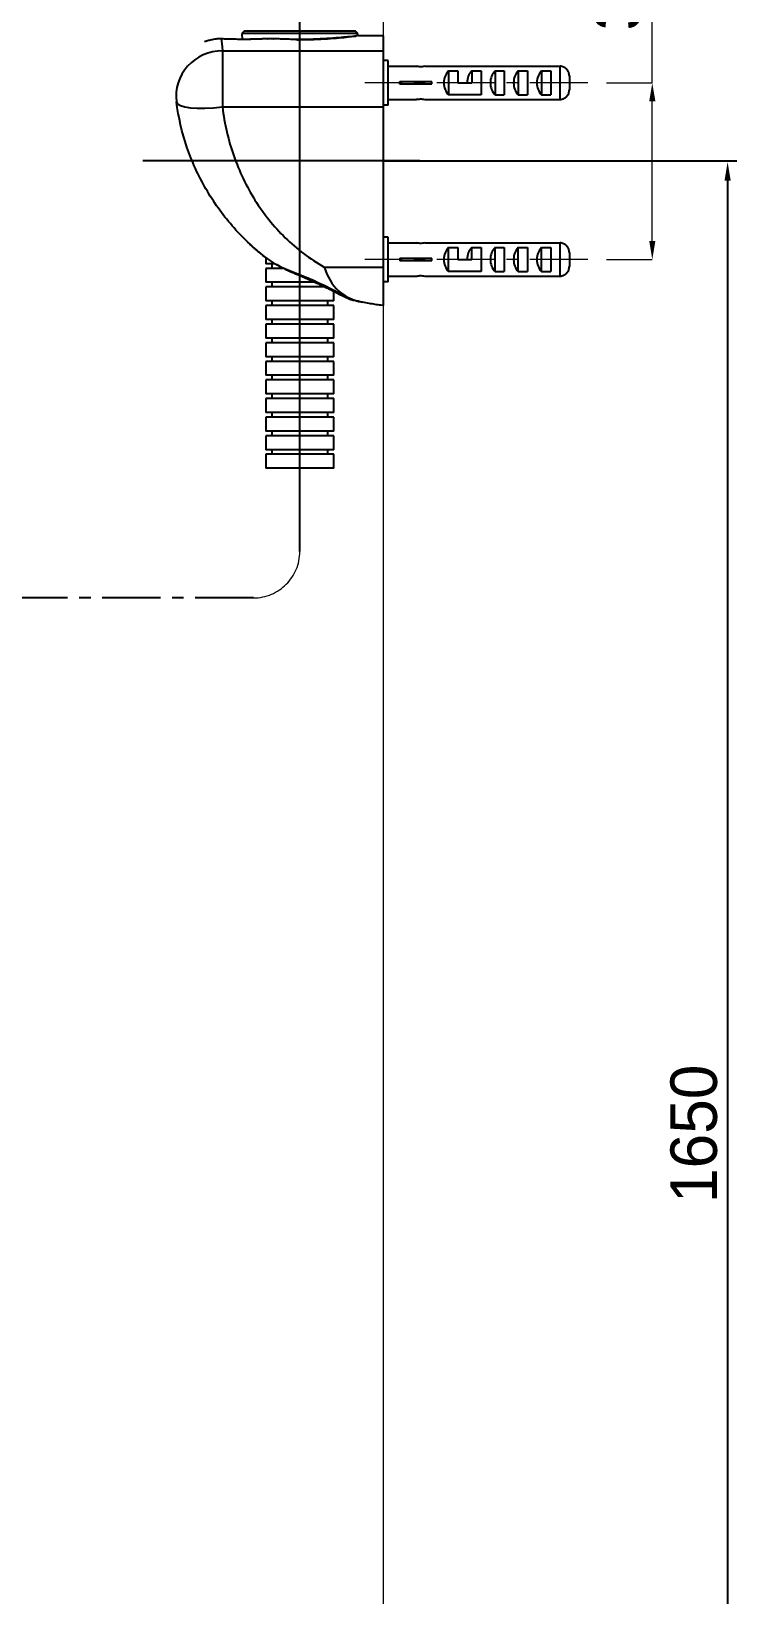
# Model space of a CAD drawing. Extents: x 0 to 1354, y 0 to 992.
# Drawn here: x 873.9 to 1025.7, y 190.8 to 527.1 of the extents above; entities that cross this region are included whole.
import ezdxf

# ---------------------------------------------------------------- set-up
doc = ezdxf.new("R2010")
doc.units = 0
doc.header["$LTSCALE"] = 10
doc.header["$MEASUREMENT"] = 0
doc.header["$PDMODE"] = 3
doc.header["$PDSIZE"] = -10
for name, pattern in [('ACAD_ISO04W100', [30.5, 24, -3, 0.5, -3]), ('CENTER', [2, 1.25, -0.25, 0.25, -0.25]), ('CENTER2', [28.575, 19.05, -3.175, 3.175, -3.175])]:
    doc.linetypes.add(name, pattern=pattern)
doc.layers.get('0').update_dxf_attribs({"linetype": 'CONTINUOUS'})
doc.layers.get('DEFPOINTS').update_dxf_attribs({"linetype": 'CONTINUOUS'})
for name, color, linetype in [('1', 7, 'CONTINUOUS'), ('BODY', 7, 'CONTINUOUS'), ('MEMBER', 7, 'CONTINUOUS'), ('W', 7, 'CONTINUOUS')]:
    doc.layers.add(name, color=color, linetype=linetype)
doc.layers.add('Cneter', color=1, linetype='CENTER2', lineweight=13)
doc.layers.add('치수선', color=7, linetype='CONTINUOUS', lineweight=20)
doc.styles.add('Daelim Dimension', font='')
doc.styles.get('Daelim Dimension').set_extended_font_data('나눔고딕')
doc.dimstyles.new('DEFAULT', dxfattribs={"dimscale": 2, "dimtxt": 2, "dimasz": 2, "dimexe": 0, "dimexo": 2, "dimgap": 1, "dimtad": 1, "dimdec": 1, "dimzin": 9, "dimdsep": 46, "dimtxsty": 'Daelim Dimension', "dimcen": 0.5, "dimclrd": 252, "dimclre": 252, "dimclrt": 3, "dimadec": 1, "dimazin": 0, "dimtfac": 1, "dimtdec": 1, "dimtix": 1, "dimtmove": 0, "dimatfit": 3, "dimfxl": 1, "dimtolj": 1, "dimtzin": 1, "dimlwd": 9, "dimlwe": 9, "dimarcsym": 0})

# ---------------------------------------------------------------- blocks, each defined once
blk = doc.blocks.new('*D6')
at = {"color": 5, "lineweight": 9, "ltscale": 0.5, "transparency": 16777216}
for p, q in [((1007.54, 516.04), (1007.54, 544.6)), ((997.7, 516.04), (1007.54, 516.04)), ((1007.54, 482.04), (1007.54, 512.04)), ((997.7, 478.04), (1007.54, 478.04))]:
    blk.add_line(p, q, dxfattribs=at)
at = {"color": 5, "ltscale": 0.5, "transparency": 16777216}
for points in [[(1006.88, 512.04), (1008.21, 512.04), (1007.54, 516.04)], [(1006.88, 482.04), (1008.21, 482.04), (1007.54, 478.04)]]:
    blk.add_solid(points, dxfattribs=at)
at = {"layer": 'DEFPOINTS', "color": 0, "ltscale": 0.5, "transparency": 16777216}
for p in [(993.7, 516.04), (993.7, 478.04), (1007.54, 478.04)]:
    blk.add_point(p, dxfattribs=at)
at = {"color": 7, "ltscale": 0.5, "transparency": 16777216, "insert": (1000.09, 534.73), "char_height": 10, "attachment_point": 5, "rotation": 90, "style": 'Daelim Dimension'}
blk.add_mtext('\\A1;38', dxfattribs=at)

msp = doc.modelspace()

# ---------------------------------------------------------------- linework, layer by layer
at = {"color": 1, "linetype": 'CENTER', "lineweight": 5}
for p, q in [((993.7, 516.04), (945.7, 516.04)), ((993.7, 478.04), (945.7, 478.04))]:
    msp.add_line(p, q, dxfattribs=at)
at = {"color": 5, "ltscale": 0.5}
for p, q in [((949.7, 499.24), (1025.72, 499.24)), ((1023.75, 495.02), (1023.75, 140.12))]:
    msp.add_line(p, q, dxfattribs=at)
msp.add_solid([(1023.08, 495.02), (1024.42, 495.02), (1023.75, 499.02)], dxfattribs=at)
at = {"layer": '1', "color": 7, "linetype": 'Continuous', "lineweight": -3}
for p, q in [((919.7, 527.14), (919.23, 526.64)), ((919.23, 526.64), (919.32, 525.4)), ((944.17, 526.64), (919.23, 526.64)), ((943.7, 527.14), (919.7, 527.14)), ((926.08, 525.54), (924.76, 525.54)), ((926.03, 525.53), (924.81, 525.53)), ((944.17, 526.64), (943.7, 527.14)), ((944.13, 526.14), (944.17, 526.64)), ((949.7, 526.14), (944.13, 526.14)), ((949.7, 522.96), (949.7, 526.14)), ((915.05, 522.96), (915.05, 510.87)), ((915.05, 522.96), (949.7, 522.96)), ((949.7, 510.87), (949.7, 522.96)), ((915.05, 510.87), (949.7, 510.87)), ((949.7, 476.42), (949.7, 510.87)), ((924.4, 478.43), (924.4, 477.14)), ((926.33, 477.14), (924.4, 477.14)), ((924.4, 476.14), (924.4, 473.14)), ((928.18, 476.14), (924.4, 476.14)), ((925.7, 477.14), (925.7, 476.14)), ((936.93, 476.42), (949.7, 476.42)), ((949.7, 468.14), (949.7, 476.42)), ((935.04, 473.14), (924.4, 473.14)), ((924.4, 472.14), (924.4, 469.14)), ((937.22, 472.14), (924.4, 472.14)), ((925.7, 473.14), (925.7, 472.14)), ((939, 469.14), (939, 471.22)), ((939, 469.14), (924.4, 469.14)), ((924.4, 468.14), (924.4, 465.14)), ((939, 468.14), (924.4, 468.14)), ((925.7, 469.14), (925.7, 468.14)), ((937.7, 468.14), (937.7, 469.14)), ((939, 465.14), (939, 468.14)), ((939, 465.14), (924.4, 465.14)), ((924.4, 464.14), (924.4, 461.14)), ((939, 464.14), (924.4, 464.14)), ((925.7, 465.14), (925.7, 464.14)), ((937.7, 464.14), (937.7, 465.14)), ((939, 461.14), (939, 464.14)), ((939, 461.14), (924.4, 461.14)), ((925.7, 461.14), (925.7, 460.14)), ((937.7, 460.14), (937.7, 461.14)), ((924.4, 460.14), (924.4, 457.14)), ((939, 460.14), (924.4, 460.14)), ((939, 457.14), (939, 460.14)), ((939, 457.14), (924.4, 457.14)), ((924.4, 456.14), (924.4, 453.14)), ((939, 456.14), (924.4, 456.14)), ((925.7, 457.14), (925.7, 456.14)), ((937.7, 456.14), (937.7, 457.14)), ((939, 453.14), (939, 456.14)), ((939, 453.14), (924.4, 453.14)), ((924.4, 452.14), (924.4, 449.14)), ((939, 452.14), (924.4, 452.14)), ((925.7, 453.14), (925.7, 452.14)), ((937.7, 452.14), (937.7, 453.14)), ((939, 449.14), (939, 452.14)), ((939, 449.14), (924.4, 449.14)), ((924.4, 448.14), (924.4, 445.14)), ((939, 448.14), (924.4, 448.14)), ((925.7, 449.14), (925.7, 448.14)), ((937.7, 448.14), (937.7, 449.14)), ((939, 445.14), (939, 448.14)), ((939, 445.14), (924.4, 445.14)), ((924.4, 444.14), (924.4, 441.14)), ((939, 444.14), (924.4, 444.14)), ((925.7, 445.14), (925.7, 444.14)), ((937.7, 444.14), (937.7, 445.14)), ((939, 441.14), (939, 444.14)), ((939, 441.14), (924.4, 441.14)), ((925.7, 441.14), (925.7, 440.14)), ((937.7, 440.14), (937.7, 441.14)), ((924.4, 440.14), (924.4, 437.14)), ((939, 440.14), (924.4, 440.14)), ((939, 437.14), (939, 440.14)), ((939, 437.14), (924.4, 437.14)), ((924.4, 436.14), (924.4, 433.14)), ((939, 436.14), (924.4, 436.14)), ((925.7, 437.14), (925.7, 436.14)), ((937.7, 436.14), (937.7, 437.14)), ((939, 433.14), (939, 436.14)), ((939, 433.14), (924.4, 433.14))]:
    msp.add_line(p, q, dxfattribs=at)
at = {"layer": '1', "color": 7, "linetype": 'Continuous', "lineweight": -3, "extrusion": (6.12323e-17, -7.4988e-33, -1)}
msp.add_arc((-955.51, 518.62), 50.81, 307.7566, 314.5231, dxfattribs=at)
at = {"layer": '1', "color": 7, "linetype": 'Continuous', "lineweight": -3}
for centre, major_axis, ratio, start_param, end_param in [((914.81, 523.5), (0.09, 2), 0.357631, 6.276828, 6.405218), ((915.05, 513.28), (-9.91, -1.31), 0.96772, 4.585417, 6.283185), ((915.05, 513.28), (-9.91, -1.31), 0.239333, 0, 1.539235)]:
    msp.add_ellipse(centre, major_axis=major_axis, ratio=ratio, start_param=start_param, end_param=end_param, dxfattribs=at)
for points, degree in [([(913.82, 525.48), (912.92, 525.39), (912.03, 525.17), (911.19, 524.84)], 3), ([(914.81, 525.49), (914.48, 525.5), (914.15, 525.5), (913.82, 525.48)], 3), ([(914.9, 525.49), (914.38, 525.53), (913.88, 525.48)], 2), ([(924.81, 525.53), (921.7, 525.36), (918.03, 525.34), (914.81, 525.49)], 3), ([(914.81, 525.49), (914.85, 524.96), (914.91, 524.12), (915.05, 522.96)], 3), ([(923.83, 478.89), (923.97, 478.78), (924.11, 478.67), (924.24, 478.56)], 3), ([(924.24, 478.56), (925.31, 477.73), (926.49, 477.03), (927.76, 476.41)], 3), ([(926.38, 477.15), (926.85, 476.87), (927.33, 476.6), (927.82, 476.34)], 3), ([(927.76, 476.41), (929.99, 475.37), (932.51, 474.56), (934.76, 473.5)], 3), ([(945.18, 468.86), (944.56, 468.99), (943.94, 469.14), (943.32, 469.29)], 3)]:
    msp.add_open_spline(points, degree=degree, dxfattribs=at)
for points, knots in [([(913.75, 525.47), (913.63, 525.46), (913.05, 525.41), (912.19, 525.22), (911.48, 524.96), (911.21, 524.84)], [0, 0, 0, 0, 0.137714, 0.664904, 1, 1, 1, 1]), ([(913.87, 525.5), (913.85, 525.49), (913.84, 525.49), (913.82, 525.48), (913.82, 525.48), (913.82, 525.48)], [0, 0, 0, 0, 0.932119, 0.932119, 1, 1, 1, 1]), ([(919.12, 525.4), (918.62, 525.4), (917.61, 525.41), (916.19, 525.45), (915.31, 525.48), (914.91, 525.5)], [0, 0, 0, 0, 0.346493, 0.701474, 1, 1, 1, 1]), ([(924.75, 525.54), (924.37, 525.52), (923.53, 525.48), (922.15, 525.43), (920.66, 525.4), (919.64, 525.39), (919.13, 525.4), (919.12, 525.4)], [0, 0, 0, 0, 0.21806, 0.47613, 0.734344, 0.995673, 1, 1, 1, 1]), ([(924.75, 525.54), (924.77, 525.54), (924.79, 525.54), (924.81, 525.53), (924.81, 525.53), (924.81, 525.53)], [0, 0, 0, 0, 0.948259, 0.948259, 1, 1, 1, 1]), ([(930.85, 525.34), (931.09, 525.33), (931.33, 525.33), (933.7, 525.33), (935.82, 525.41), (939.47, 525.65), (941.01, 525.8), (943.15, 526.04), (943.74, 526.13), (943.84, 526.15), (943.35, 526.08), (941.4, 525.87), (939.95, 525.72), (936.4, 525.48), (934.3, 525.39), (930.08, 525.36), (927.93, 525.42), (926.03, 525.53)], [0, 0, 0, 0, 0.015967, 0.015967, 0.156543, 0.156543, 0.297119, 0.297119, 0.437696, 0.437696, 0.578272, 0.578272, 0.718848, 0.718848, 0.859424, 0.859424, 1, 1, 1, 1]), ([(926.03, 525.53), (926.03, 525.53), (926.03, 525.53), (926.05, 525.54), (926.07, 525.54), (926.09, 525.54)], [0, 0, 0, 0, 0.048294, 0.048294, 1, 1, 1, 1]), ([(930.86, 525.39), (930.38, 525.39), (929.41, 525.41), (927.97, 525.45), (926.86, 525.5), (926.25, 525.53), (926.09, 525.54)], [0, 0, 0, 0, 0.28889, 0.587438, 0.888444, 1, 1, 1, 1]), ([(924.24, 478.56), (921.68, 480.57), (919.28, 482.85), (915.01, 487.76), (913.13, 490.4), (909.85, 496.09), (908.47, 499.12), (906.35, 505.36), (905.58, 508.6), (905.14, 511.97)], [0, 0, 0, 0, 0.25, 0.25, 0.5, 0.5, 0.75, 0.75, 1, 1, 1, 1]), ([(915.05, 510.87), (915.49, 507.2), (916.31, 503.7), (918.66, 496.99), (920.2, 493.78), (923.9, 487.9), (926.07, 485.17), (931.05, 480.31), (933.81, 478.19), (936.93, 476.42)], [0, 0, 0, 0, 0.25, 0.25, 0.5, 0.5, 0.75, 0.75, 1, 1, 1, 1]), ([(927.81, 476.32), (927.81, 476.32), (927.81, 476.33), (927.78, 476.34), (927.77, 476.36), (927.76, 476.41), (927.76, 476.41), (927.76, 476.41)], [0, 0, 0, 0, 0.102368, 0.102368, 0.924624, 0.924624, 1, 1, 1, 1]), ([(927.81, 476.33), (928.14, 476.17), (928.99, 475.75), (930.39, 475.16), (931.93, 474.52), (933.28, 473.93), (934.09, 473.55), (934.44, 473.38)], [0, 0, 0, 0, 0.154276, 0.391878, 0.62114, 0.832199, 1, 1, 1, 1]), ([(936.93, 476.42), (937.66, 474.34), (938.64, 472.59), (941.33, 470.09), (943.05, 469.31), (945.18, 468.86)], [0, 0, 0, 0, 0.5, 0.5, 1, 1, 1, 1]), ([(934.45, 473.4), (934.5, 473.37), (934.55, 473.38), (934.66, 473.43), (934.7, 473.45), (934.75, 473.49), (934.76, 473.5), (934.76, 473.5)], [0, 0, 0, 0, 0.613027, 0.613027, 0.963392, 0.963392, 1, 1, 1, 1]), ([(934.45, 473.38), (934.62, 473.31), (935.34, 472.99), (936.56, 472.43), (938.09, 471.69), (939.49, 470.97), (940.77, 470.3), (941.91, 469.76), (942.74, 469.42), (943.22, 469.31), (943.35, 469.29)], [0, 0, 0, 0, 0.047473, 0.207278, 0.365783, 0.523982, 0.674192, 0.815613, 0.951346, 1, 1, 1, 1]), ([(934.76, 473.5), (936.6, 472.72), (938.29, 471.85), (941.19, 470.25), (942.45, 469.5), (943.32, 469.29)], [0, 0, 0, 0, 0.5, 0.5, 1, 1, 1, 1]), ([(949.7, 468.14), (949.7, 468.14), (949.44, 468.17), (948.77, 468.25), (948.36, 468.31), (947.07, 468.5), (946.14, 468.67), (945.18, 468.86)], [0, 0, 0, 0, 0.25, 0.25, 0.5, 0.5, 1, 1, 1, 1])]:
    msp.add_open_spline(points, degree=3, knots=knots, dxfattribs=at)
at = {"layer": 'BODY', "color": 1, "linetype": 'ACAD_ISO04W100', "lineweight": -3}
msp.add_line((931.7, 415.25), (931.7, 545.27), dxfattribs=at)
at = {"layer": 'Cneter', "lineweight": -3, "ltscale": 0.5}
msp.add_line((957.51, 499.24), (897.95, 499.24), dxfattribs=at)
at = {"layer": 'Cneter', "linetype": 'CENTER', "ltscale": 2}
msp.add_arc((921.7, 415.25), 10, 270, 0, dxfattribs=at)
at = {"layer": 'MEMBER', "color": 7, "linetype": 'Continuous'}
for p, q in [((950.7, 520.84), (949.7, 520.84)), ((950.7, 511.24), (950.7, 520.84)), ((950.7, 519.64), (956.7, 519.64)), ((956.71, 519.64), (956.7, 519.64)), ((956.7, 519.64), (956.77, 519.62)), ((958.57, 519.61), (987.7, 519.61)), ((963.7, 518.63), (965.7, 518.63)), ((963.7, 518.63), (963.7, 513.45)), ((965.7, 518.63), (965.7, 516.04)), ((968.7, 518.63), (970.7, 518.63)), ((968.7, 518.63), (968.7, 516.04)), ((970.7, 518.63), (970.7, 513.45)), ((973.7, 518.63), (975.7, 518.63)), ((973.7, 518.63), (973.7, 513.45)), ((975.7, 518.63), (975.7, 513.45)), ((978.7, 518.63), (980.7, 518.63)), ((978.7, 518.63), (978.7, 513.45)), ((980.7, 518.63), (980.7, 513.45)), ((983.7, 518.63), (985.7, 518.63)), ((983.7, 518.63), (983.7, 513.45)), ((985.7, 518.63), (985.7, 513.45)), ((953.2, 516.34), (960.08, 516.34)), ((953.2, 515.74), (953.2, 516.34)), ((960.08, 515.74), (953.2, 515.74)), ((965.7, 516.04), (968.7, 516.04)), ((989.7, 517.56), (989.7, 514.52)), ((950.7, 511.24), (949.7, 511.24)), ((950.7, 512.44), (956.7, 512.44)), ((956.7, 512.44), (956.71, 512.45)), ((958.57, 512.48), (987.7, 512.48)), ((970.7, 513.45), (963.7, 513.45)), ((973.7, 513.45), (975.7, 513.45)), ((978.7, 513.45), (980.7, 513.45)), ((983.7, 513.45), (985.7, 513.45)), ((950.7, 482.84), (949.7, 482.84)), ((950.7, 473.24), (950.7, 482.84)), ((950.7, 481.64), (956.7, 481.64)), ((956.7, 481.64), (956.71, 481.64)), ((958.57, 481.61), (987.7, 481.61)), ((953.2, 478.34), (960.08, 478.34)), ((953.2, 478.34), (953.2, 477.74)), ((960.08, 477.74), (953.2, 477.74)), ((963.7, 480.63), (965.7, 480.63)), ((963.7, 475.45), (963.7, 480.63)), ((965.7, 480.63), (965.7, 478.04)), ((965.7, 478.04), (968.7, 478.04)), ((968.7, 480.63), (970.7, 480.63)), ((968.7, 478.04), (968.7, 480.63)), ((970.7, 480.63), (970.7, 475.45)), ((973.7, 480.63), (975.7, 480.63)), ((973.7, 475.45), (973.7, 480.63)), ((975.7, 480.63), (975.7, 475.45)), ((978.7, 480.63), (980.7, 480.63)), ((978.7, 475.45), (978.7, 480.63)), ((980.7, 480.63), (980.7, 475.45)), ((983.7, 480.63), (985.7, 480.63)), ((983.7, 475.45), (983.7, 480.63)), ((985.7, 480.63), (985.7, 475.45)), ((989.7, 479.56), (989.7, 476.52)), ((950.7, 474.44), (956.7, 474.44)), ((956.7, 474.44), (956.71, 474.45)), ((956.71, 474.45), (956.71, 474.44)), ((958.57, 474.48), (987.7, 474.48)), ((970.7, 475.45), (963.7, 475.45)), ((973.7, 475.45), (975.7, 475.45)), ((978.7, 475.45), (980.7, 475.45)), ((983.7, 475.45), (985.7, 475.45)), ((950.7, 473.24), (949.7, 473.24))]:
    msp.add_line(p, q, dxfattribs=at)
at = {"layer": 'MEMBER', "color": 9, "linetype": 'Continuous'}
for p, q in [((987.7, 512.48), (987.7, 519.61)), ((987.7, 474.48), (987.7, 481.61))]:
    msp.add_line(p, q, dxfattribs=at)
at = {"layer": 'MEMBER', "color": 7, "linetype": 'Continuous'}
for centre, radius, start, end in [((957.8, 523.61), 4.11, 254.5457, 255.4427), ((987.54, 517.56), 2.16, 359.9683, 10.3015), ((957.79, 508.53), 4.06, 104.552, 105.4464), ((987.54, 514.52), 2.16, 349.6985, 0.0317)]:
    msp.add_arc(centre, radius, start, end, dxfattribs=at)
for centre, end_param in [((965.97, 516.04), 2.373945), ((970.97, 516.04), 1.570796), ((975.97, 516.04), 2.373945), ((980.97, 516.04), 2.373945), ((985.97, 516.04), 2.373945), ((965.97, 478.04), 2.373945), ((970.97, 478.04), 1.570796), ((975.97, 478.04), 2.373945), ((980.97, 478.04), 2.373945), ((985.97, 478.04), 2.373945)]:
    msp.add_ellipse(centre, major_axis=(0, 3.6), ratio=0.909091, start_param=0.767648, end_param=end_param, dxfattribs=at)
for points, start_tangent, end_tangent in [([(958.57, 519.61), (957.62, 519.5), (956.77, 519.62)], (-0.97174, -0.236052), (-0.967841, 0.251562)), ([(989.7, 517.56), (989.55, 518.34), (989.13, 519), (988.47, 519.45), (987.7, 519.61)], (0, 1), (-1, 0)), ([(960.08, 516.34), (960.01, 516.04)], (-0.428509, -0.903538), (0, -1)), ([(960.01, 516.04), (960.08, 515.74)], (0, -1), (0.428509, -0.903538)), ([(956.77, 512.46), (956.74, 512.45), (956.7, 512.44)], (-0.967841, -0.251563), (-0.962021, -0.272974)), ([(956.77, 512.46), (957.62, 512.58), (958.57, 512.48)], (0.96784, 0.251566), (0.97174, -0.236052)), ([(987.7, 512.48), (988.47, 512.64), (989.13, 513.08), (989.55, 513.75), (989.7, 514.52)], (1, 0), (0, 1)), ([(958.57, 481.61), (958.11, 481.53), (957.5, 481.51), (956.71, 481.64)], (-0.97174, -0.236052), (-0.964018, 0.265838)), ([(989.7, 479.56), (989.55, 480.34), (989.13, 481), (988.47, 481.45), (987.7, 481.61)], (0, 1), (-1, 0)), ([(960.08, 478.34), (960.01, 478.04)], (-0.428509, -0.903538), (0, -1)), ([(960.01, 478.04), (960.08, 477.74)], (0, -1), (0.428509, -0.903538)), ([(956.71, 474.45), (957.5, 474.58), (958.11, 474.56), (958.57, 474.48)], (0.964019, 0.265832), (0.97174, -0.236052)), ([(987.7, 474.48), (988.47, 474.64), (989.13, 475.08), (989.55, 475.75), (989.7, 476.52)], (1, 0), (0, 1))]:
    msp.add_spline(points, degree=3, dxfattribs=dict(at, start_tangent=start_tangent, end_tangent=end_tangent))
at = {"layer": 'W', "color": 1, "linetype": 'CENTER', "lineweight": -3}
msp.add_line((921.7, 405.25), (867.78, 405.25), dxfattribs=at)
at = {"layer": '치수선'}
msp.add_line((949.7, 115.98), (949.7, 744.51), dxfattribs=at)

# ---------------------------------------------------------------- texts
at = {"color": 7, "ltscale": 0.5, "insert": (1016.52, 289.99), "char_height": 10, "attachment_point": 5, "rotation": 90, "style": 'Daelim Dimension'}
msp.add_mtext('\\A1;1650', dxfattribs=at)

# ---------------------------------------------------------------- dimensions: what is measured, and where the dimension line sits
at = {"color": 5, "ltscale": 0.5}
dim = msp.add_linear_dim(base=(1007.54, 478.04), p1=(993.7, 516.04), p2=(993.7, 478.04), angle=90, dimstyle='DEFAULT', override={"dimtxt": 5, "dimdec": 0, "dimclrd": 5, "dimclre": 5, "dimclrt": 7}, dxfattribs=at)
dim.commit()
dim.dimension.update_dxf_attribs({"geometry": '*D6', "text_midpoint": (1007.54, 534.73), "dimtype": 160})

doc.saveas('drawing.dxf')
